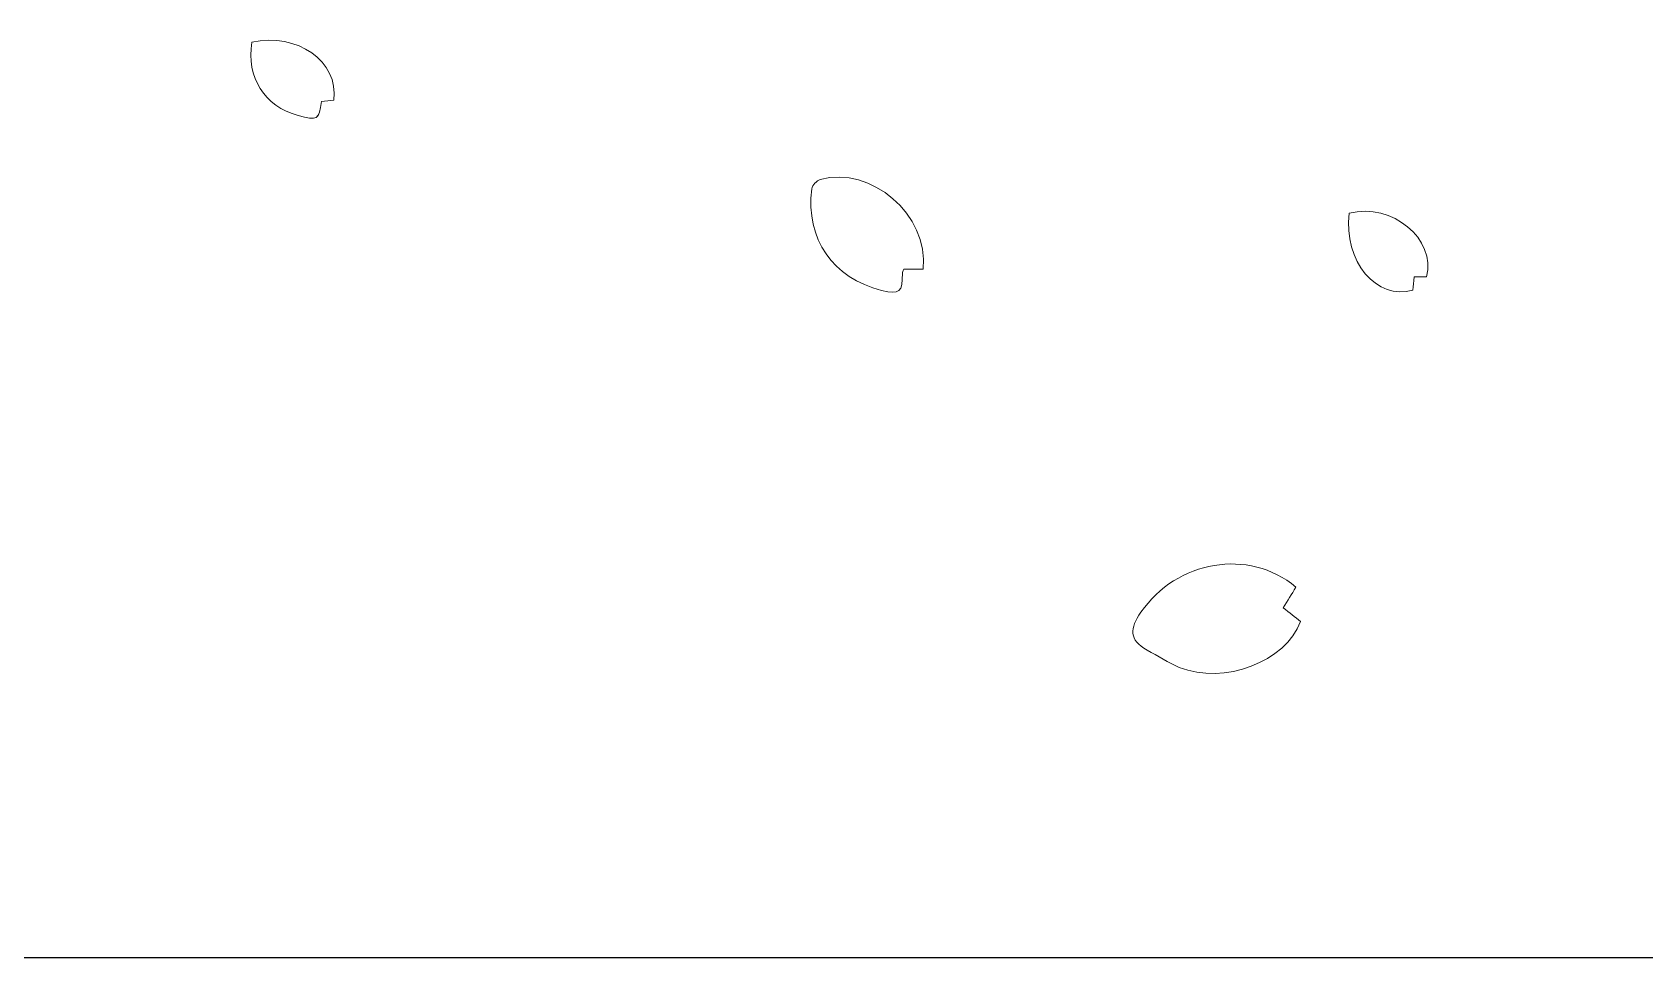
# Model space of a CAD drawing. Header units: millimetres. Extents: x -4 to 685, y -404 to 665.
# Drawn here: x 121.79 to 145.34, y -403.33 to -389.8 of the extents above; entities that cross this region are included whole.
import ezdxf

# ---------------------------------------------------------------- set-up
doc = ezdxf.new("R2010")
doc.units = ezdxf.units.MM
doc.layers.add('_U+56FE_U+5C42 1', color=7, linetype='Continuous')

# ---------------------------------------------------------------- blocks, each defined once
blk = doc.blocks.new('A$Cafa01768')
at = {"layer": '_U+56FE_U+5C42 1', "lineweight": 0}
for points, knots in [([(279.62, 83.72), (279.03, 80.21), (280.87, 77.32), (284.25, 76.39), (286.15, 75.86), (286.36, 75.99), (286.56, 77.79), (286.98, 77.84), (287.4, 77.89), (287.8, 77.93), (288.3, 81.79), (284.14, 84.71), (279.62, 83.72)], [0, 0, 0, 0, 1, 1, 1, 2, 2, 2, 3, 3, 3, 4, 4, 4, 4]), ([(279.62, 83.72), (284.14, 84.71), (288.3, 81.79), (287.8, 77.93), (287.4, 77.89), (286.98, 77.84), (286.56, 77.8), (286.36, 75.99), (286.15, 75.86), (284.25, 76.39), (280.87, 77.32), (279.03, 80.21), (279.62, 83.72)], [0, 0, 0, 0, 1, 1, 1, 2, 2, 2, 3, 3, 3, 4, 4, 4, 4]), ([(346.59, 61.05), (347.17, 66.48), (341.4, 71.43), (336.34, 70), (335.98, 69.9), (335.53, 69.44), (335.48, 69.09), (334.86, 64.07), (337.61, 60.14), (342.45, 58.94), (344.29, 58.48), (344.54, 58.79), (344.53, 60.65), (344.53, 60.76), (344.6, 60.87), (344.66, 61.05), (345.28, 61.05), (345.9, 61.05), (346.59, 61.05)], [0, 0, 0, 0, 1, 1, 1, 2, 2, 2, 3, 3, 3, 4, 4, 4, 5, 5, 5, 6, 6, 6, 6]), ([(346.59, 61.05), (345.9, 61.05), (345.28, 61.05), (344.66, 61.05), (344.6, 60.87), (344.53, 60.76), (344.53, 60.65), (344.54, 58.79), (344.29, 58.48), (342.45, 58.94), (337.61, 60.14), (334.86, 64.07), (335.48, 69.09), (335.53, 69.44), (335.98, 69.9), (336.34, 70), (341.4, 71.43), (347.17, 66.48), (346.59, 61.05)], [0, 0, 0, 0, 1, 1, 1, 2, 2, 2, 3, 3, 3, 4, 4, 4, 5, 5, 5, 6, 6, 6, 6]), ([(389.12, 66.64), (393.38, 67.73), (397.82, 64.07), (396.83, 60.28), (396.46, 60.28), (396.07, 60.28), (395.58, 60.28), (395.54, 59.81), (395.5, 59.4), (395.47, 58.98), (391.91, 57.83), (388.48, 61.92), (389.12, 66.64)], [0, 0, 0, 0, 1, 1, 1, 2, 2, 2, 3, 3, 3, 4, 4, 4, 4]), ([(383.8, 29.32), (379.08, 33.27), (371.91, 31.98), (368.33, 26.81), (367.23, 25.21), (367.11, 24.03), (368.95, 23.03), (370.02, 22.45), (371.04, 21.75), (372.16, 21.3), (376.61, 19.52), (382.82, 21.88), (384.25, 25.88), (383.71, 26.32), (383.15, 26.77), (382.54, 27.25), (382.98, 27.97), (383.36, 28.61), (383.8, 29.32)], [0, 0, 0, 0, 1, 1, 1, 2, 2, 2, 3, 3, 3, 4, 4, 4, 5, 5, 5, 6, 6, 6, 6])]:
    blk.add_open_spline(points, degree=3, knots=knots, dxfattribs=at)

msp = doc.modelspace()

# ---------------------------------------------------------------- linework, layer by layer
msp.add_line((360.128, -403.331), (74.678, -403.331))

# ---------------------------------------------------------------- block references
at = {"xscale": 0.1463930839022373, "yscale": 0.1463930839022373, "zscale": 0.1463930839022373}
msp.add_blockref('A$Cafa01768', (84.059, -402.206), dxfattribs=at)

doc.saveas('drawing.dxf')
